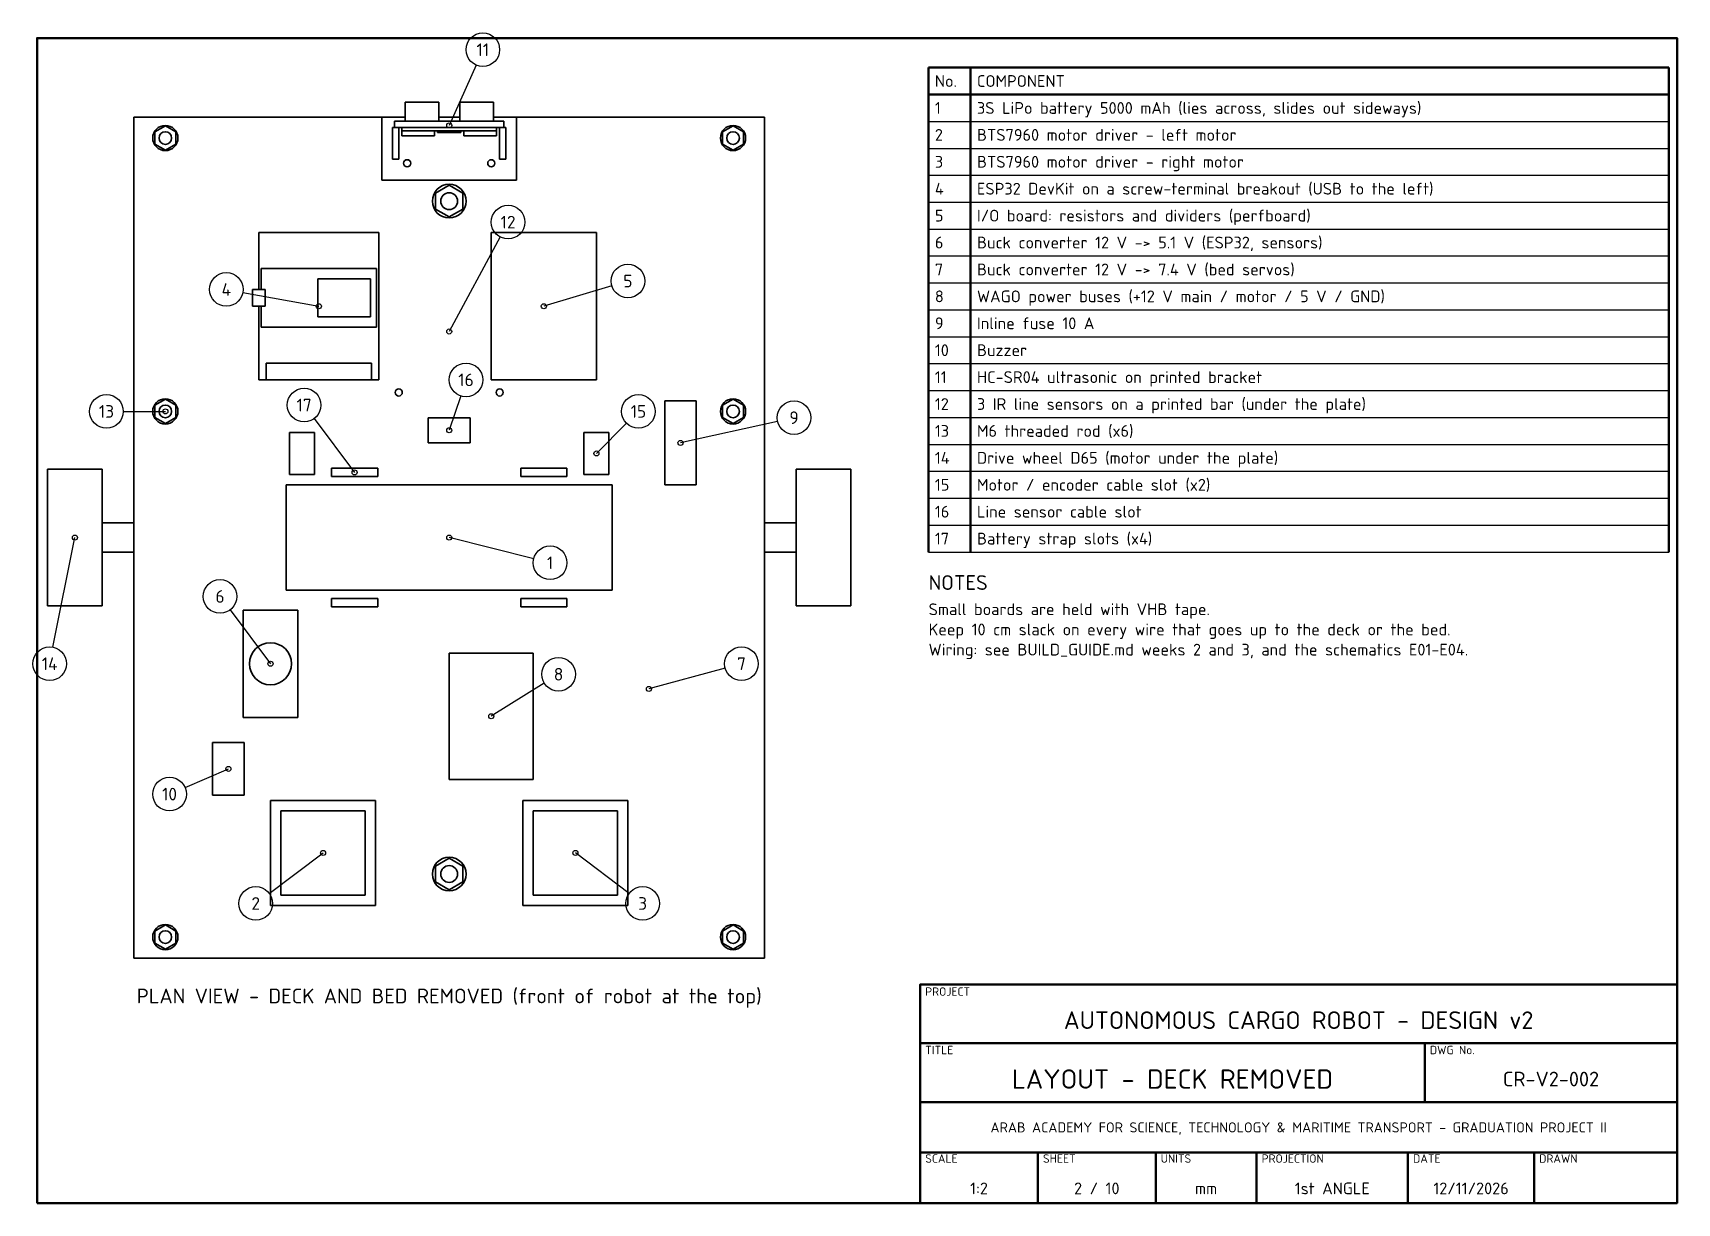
# Paper-space layout '02 LAYOUT (DECK REMOVED)' of a CAD drawing. Header units: millimetres. Extents: x 19 to 410, y 10 to 288.
# The model-space entities are those that its viewports show. They can reach past a viewport. Long polylines and large blocks are cut down to what shows.
import ezdxf
from ezdxf.enums import TextEntityAlignment as Align

# ---------------------------------------------------------------- set-up
doc = ezdxf.new("R2010")
doc.units = ezdxf.units.MM
for name, color, linetype, lineweight in [('2D-VISIBLE', 7, 'Continuous', 35), ('BALLOONS', 7, 'Continuous', 25), ('TEXT', 7, 'Continuous', 25), ('TITLEBLOCK', 7, 'Continuous', 50)]:
    doc.layers.add(name, color=color, linetype=linetype, lineweight=lineweight)
doc.layers.add('VIEWPORTS', color=8, linetype='Continuous', lineweight=13, plot=False)
doc.styles.add('ISO', font='isocpeur.ttf')

msp = doc.modelspace()

# ---------------------------------------------------------------- linework, layer by layer
at = {"layer": '2D-VISIBLE'}
for p, q in [((4485, 237.5), (4485, 246.5)), ((4501, 246.5), (4501, 237.5)), ((4511, 237.5), (4511, 246.5)), ((4527, 246.5), (4527, 237.5)), ((4356, -160.5), (4356, 239.5)), ((4474, 239.5), (4356, 239.5)), ((4371, 235.27), (4366, 232.39)), ((4376, 232.39), (4371, 235.27)), ((4474, 209.5), (4474, 239.5)), ((4485, 239.5), (4474, 239.5)), ((4532, 237.5), (4480, 237.5)), ((4480, 234.5), (4480, 237.5)), ((4511, 239.5), (4501, 239.5)), ((4538, 239.5), (4527, 239.5)), ((4532, 234.5), (4532, 237.5)), ((4656, 239.5), (4538, 239.5)), ((4538, 209.5), (4538, 239.5)), ((4641, 235.27), (4636, 232.39)), ((4646, 232.39), (4641, 235.27)), ((4656, -160.5), (4656, 239.5)), ((4366, 232.39), (4366, 226.61)), ((4376, 226.61), (4376, 232.39)), ((4480, 234.5), (4479, 234.5)), ((4479, 234.5), (4479, 219.5)), ((4532, 234.5), (4480, 234.5)), ((4482, 234.5), (4482, 219.5)), ((4483.5, 232.9), (4483.5, 234.5)), ((4483.5, 230.5), (4483.5, 232.9)), ((4528.5, 232.9), (4483.5, 232.9)), ((4499, 230.5), (4483.5, 230.5)), ((4499, 230.5), (4499, 232.9)), ((4500.5, 232.2), (4500.5, 232.9)), ((4511.5, 232.2), (4500.5, 232.2)), ((4511.5, 232.2), (4511.5, 232.9)), ((4513, 230.5), (4513, 232.9)), ((4528.5, 230.5), (4513, 230.5)), ((4528.5, 232.9), (4528.5, 234.5)), ((4528.5, 230.5), (4528.5, 232.9)), ((4530, 234.5), (4530, 219.5)), ((4533, 234.5), (4532, 234.5)), ((4533, 234.5), (4533, 219.5)), ((4636, 232.39), (4636, 226.61)), ((4646, 226.61), (4646, 232.39)), ((4366, 226.61), (4371, 223.73)), ((4371, 223.73), (4376, 226.61)), ((4482, 219.5), (4479, 219.5)), ((4533, 219.5), (4530, 219.5)), ((4636, 226.61), (4641, 223.73)), ((4641, 223.73), (4646, 226.61)), ((4538, 209.5), (4474, 209.5)), ((4506, 207.01), (4499.5, 203.25)), ((4512.5, 203.25), (4506, 207.01)), ((4499.5, 203.25), (4499.5, 195.75)), ((4499.5, 195.75), (4506, 191.99)), ((4506, 191.99), (4512.5, 195.75)), ((4512.5, 195.75), (4512.5, 203.25)), ((4472.5, 184.5), (4415.5, 184.5)), ((4415.5, 157.5), (4415.5, 184.5)), ((4472.5, 114.5), (4472.5, 184.5)), ((4576, 184.5), (4526, 184.5)), ((4526, 114.5), (4526, 184.5)), ((4576, 114.5), (4576, 184.5)), ((4471.5, 167.5), (4416.5, 167.5)), ((4416.5, 157.5), (4416.5, 167.5)), ((4471.5, 139.5), (4471.5, 167.5)), ((4418.5, 157.5), (4412.5, 157.5)), ((4412.5, 149.5), (4412.5, 157.5)), ((4418.5, 149.5), (4418.5, 157.5)), ((4468.5, 162.5), (4443.5, 162.5)), ((4443.5, 144.5), (4443.5, 162.5)), ((4468.5, 144.5), (4468.5, 162.5)), ((4418.5, 149.5), (4412.5, 149.5)), ((4415.5, 114.5), (4415.5, 149.5)), ((4416.5, 139.5), (4416.5, 149.5)), ((4468.5, 144.5), (4443.5, 144.5)), ((4471.5, 139.5), (4416.5, 139.5)), ((4469, 122.5), (4419, 122.5)), ((4419, 114.5), (4419, 122.5)), ((4469, 114.5), (4469, 122.5)), ((4419, 114.5), (4415.5, 114.5)), ((4469, 114.5), (4419, 114.5)), ((4472.5, 114.5), (4469, 114.5)), ((4576, 114.5), (4526, 114.5)), ((4371, 105.27), (4366, 102.39)), ((4366, 102.39), (4366, 96.61)), ((4376, 102.39), (4371, 105.27)), ((4376, 96.61), (4376, 102.39)), ((4623.5, 104.5), (4608.5, 104.5)), ((4608.5, 64.5), (4608.5, 104.5)), ((4623.5, 64.5), (4623.5, 104.5)), ((4641, 105.27), (4636, 102.39)), ((4636, 102.39), (4636, 96.61)), ((4646, 102.39), (4641, 105.27)), ((4646, 96.61), (4646, 102.39)), ((4366, 96.61), (4371, 93.73)), ((4371, 93.73), (4376, 96.61)), ((4516, 96.5), (4496, 96.5)), ((4496, 96.5), (4496, 84.5)), ((4516, 96.5), (4516, 84.5)), ((4636, 96.61), (4641, 93.73)), ((4641, 93.73), (4646, 96.61)), ((4442, 89.5), (4430, 89.5)), ((4430, 89.5), (4430, 69.5)), ((4442, 89.5), (4442, 69.5)), ((4582, 89.5), (4570, 89.5)), ((4570, 89.5), (4570, 69.5)), ((4582, 89.5), (4582, 69.5)), ((4516, 84.5), (4496, 84.5)), ((4341, 72), (4315, 72)), ((4472, 72.5), (4450, 72.5)), ((4450, 72.5), (4450, 68.5)), ((4472, 72.5), (4472, 68.5)), ((4562, 72.5), (4540, 72.5)), ((4540, 72.5), (4540, 68.5)), ((4562, 72.5), (4562, 68.5)), ((4697, 72), (4671, 72)), ((4583.5, 64.5), (4428.5, 64.5)), ((4428.5, 14.5), (4428.5, 64.5)), ((4442, 69.5), (4430, 69.5)), ((4472, 68.5), (4450, 68.5)), ((4562, 68.5), (4540, 68.5)), ((4582, 69.5), (4570, 69.5)), ((4583.5, 14.5), (4583.5, 64.5)), ((4623.5, 64.5), (4608.5, 64.5)), ((4356, 46.5), (4341, 46.5)), ((4656, 46.5), (4671, 46.5)), ((4341, 32.5), (4356, 32.5)), ((4671, 32.5), (4656, 32.5)), ((4583.5, 14.5), (4428.5, 14.5)), ((4472, 10.5), (4450, 10.5)), ((4450, 10.5), (4450, 6.5)), ((4472, 10.5), (4472, 6.5)), ((4562, 10.5), (4540, 10.5)), ((4540, 10.5), (4540, 6.5)), ((4562, 10.5), (4562, 6.5)), ((4315, 7), (4341, 7)), ((4434, 5), (4408, 5)), ((4408, -46), (4408, 5)), ((4434, -46), (4434, 5)), ((4472, 6.5), (4450, 6.5)), ((4562, 6.5), (4540, 6.5)), ((4671, 7), (4697, 7)), ((4546, -15.5), (4506, -15.5)), ((4506, -75.5), (4506, -15.5)), ((4546, -75.5), (4546, -15.5)), ((4434, -46), (4408, -46)), ((4408.5, -58), (4393.5, -58)), ((4393.5, -83), (4393.5, -58)), ((4408.5, -83), (4408.5, -58)), ((4546, -75.5), (4506, -75.5)), ((4408.5, -83), (4393.5, -83)), ((4471, -85.5), (4421, -85.5)), ((4421, -135.5), (4421, -85.5)), ((4471, -135.5), (4471, -85.5)), ((4591, -85.5), (4541, -85.5)), ((4541, -135.5), (4541, -85.5)), ((4591, -135.5), (4591, -85.5)), ((4466, -90.5), (4426, -90.5)), ((4426, -130.5), (4426, -90.5)), ((4466, -130.5), (4466, -90.5)), ((4586, -90.5), (4546, -90.5)), ((4546, -130.5), (4546, -90.5)), ((4586, -130.5), (4586, -90.5)), ((4506, -112.99), (4499.5, -116.75)), ((4499.5, -116.75), (4499.5, -124.25)), ((4512.5, -116.75), (4506, -112.99)), ((4512.5, -124.25), (4512.5, -116.75)), ((4499.5, -124.25), (4506, -128.01)), ((4506, -128.01), (4512.5, -124.25)), ((4466, -130.5), (4426, -130.5)), ((4586, -130.5), (4546, -130.5)), ((4471, -135.5), (4421, -135.5)), ((4591, -135.5), (4541, -135.5)), ((4371, -144.73), (4366, -147.61)), ((4366, -147.61), (4366, -153.39)), ((4376, -147.61), (4371, -144.73)), ((4376, -153.39), (4376, -147.61)), ((4641, -144.73), (4636, -147.61)), ((4636, -147.61), (4636, -153.39)), ((4646, -147.61), (4641, -144.73)), ((4646, -153.39), (4646, -147.61)), ((4366, -153.39), (4371, -156.27)), ((4371, -156.27), (4376, -153.39)), ((4636, -153.39), (4641, -156.27)), ((4641, -156.27), (4646, -153.39)), ((4656, -160.5), (4356, -160.5))]:
    msp.add_line(p, q, dxfattribs=at)
for points in [[(4485, 246.5), (4485.5, 246.5), (4486, 246.5), (4486.5, 246.5), (4487, 246.5), (4487.5, 246.5), (4488, 246.5), (4488.5, 246.5), (4489, 246.5), (4489.5, 246.5), (4490, 246.5), (4490.5, 246.5), (4491, 246.5), (4491.5, 246.5), (4492, 246.5), (4492.5, 246.5), (4493, 246.5), (4493.5, 246.5), (4494, 246.5), (4494.5, 246.5), (4495, 246.5), (4495.5, 246.5), (4496, 246.5), (4496.5, 246.5), (4497, 246.5), (4497.5, 246.5), (4498, 246.5), (4498.5, 246.5), (4499, 246.5), (4499.5, 246.5), (4500, 246.5), (4500.5, 246.5), (4501, 246.5)], [(4511, 246.5), (4511.5, 246.5), (4512, 246.5), (4512.5, 246.5), (4513, 246.5), (4513.5, 246.5), (4514, 246.5), (4514.5, 246.5), (4515, 246.5), (4515.5, 246.5), (4516, 246.5), (4516.5, 246.5), (4517, 246.5), (4517.5, 246.5), (4518, 246.5), (4518.5, 246.5), (4519, 246.5), (4519.5, 246.5), (4520, 246.5), (4520.5, 246.5), (4521, 246.5), (4521.5, 246.5), (4522, 246.5), (4522.5, 246.5), (4523, 246.5), (4523.5, 246.5), (4524, 246.5), (4524.5, 246.5), (4525, 246.5), (4525.5, 246.5), (4526, 246.5), (4526.5, 246.5), (4527, 246.5)], [(4315, 7), (4315, 9.03), (4315, 11.06), (4315, 13.09), (4315, 15.12), (4315, 17.16), (4315, 19.19), (4315, 21.22), (4315, 23.25), (4315, 25.28), (4315, 27.31), (4315, 29.34), (4315, 31.37), (4315, 33.41), (4315, 35.44), (4315, 37.47), (4315, 39.5), (4315, 41.53), (4315, 43.56), (4315, 45.59), (4315, 47.62), (4315, 49.66), (4315, 51.69), (4315, 53.72), (4315, 55.75), (4315, 57.78), (4315, 59.81), (4315, 61.84), (4315, 63.87), (4315, 65.91), (4315, 67.94), (4315, 69.97), (4315, 72)], [(4341, 7), (4341, 9.03), (4341, 11.06), (4341, 13.09), (4341, 15.12), (4341, 17.16), (4341, 19.19), (4341, 21.22), (4341, 23.25), (4341, 25.28), (4341, 27.31), (4341, 29.34), (4341, 31.37), (4341, 33.41), (4341, 35.44), (4341, 37.47), (4341, 39.5), (4341, 41.53), (4341, 43.56), (4341, 45.59), (4341, 47.62), (4341, 49.66), (4341, 51.69), (4341, 53.72), (4341, 55.75), (4341, 57.78), (4341, 59.81), (4341, 61.84), (4341, 63.87), (4341, 65.91), (4341, 67.94), (4341, 69.97), (4341, 72)], [(4671, 7), (4671, 9.03), (4671, 11.06), (4671, 13.09), (4671, 15.12), (4671, 17.16), (4671, 19.19), (4671, 21.22), (4671, 23.25), (4671, 25.28), (4671, 27.31), (4671, 29.34), (4671, 31.37), (4671, 33.41), (4671, 35.44), (4671, 37.47), (4671, 39.5), (4671, 41.53), (4671, 43.56), (4671, 45.59), (4671, 47.62), (4671, 49.66), (4671, 51.69), (4671, 53.72), (4671, 55.75), (4671, 57.78), (4671, 59.81), (4671, 61.84), (4671, 63.87), (4671, 65.91), (4671, 67.94), (4671, 69.97), (4671, 72)], [(4697, 7), (4697, 9.03), (4697, 11.06), (4697, 13.09), (4697, 15.12), (4697, 17.16), (4697, 19.19), (4697, 21.22), (4697, 23.25), (4697, 25.28), (4697, 27.31), (4697, 29.34), (4697, 31.37), (4697, 33.41), (4697, 35.44), (4697, 37.47), (4697, 39.5), (4697, 41.53), (4697, 43.56), (4697, 45.59), (4697, 47.62), (4697, 49.66), (4697, 51.69), (4697, 53.72), (4697, 55.75), (4697, 57.78), (4697, 59.81), (4697, 61.84), (4697, 63.87), (4697, 65.91), (4697, 67.94), (4697, 69.97), (4697, 72)]]:
    msp.add_lwpolyline(points, dxfattribs=at)
for centre, radius in [((4371, 229.5), 6), ((4641, 229.5), 6), ((4371, 229.5), 3), ((4641, 229.5), 3), ((4486, 217.5), 1.7), ((4526, 217.5), 1.7), ((4506, 199.5), 8), ((4506, 199.5), 4), ((4482, 108.5), 1.7), ((4530, 108.5), 1.7), ((4371, 99.5), 6), ((4371, 99.5), 3), ((4641, 99.5), 6), ((4641, 99.5), 3), ((4421, -20.5), 10), ((4506, -120.5), 8), ((4506, -120.5), 4), ((4371, -150.5), 6), ((4371, -150.5), 3), ((4641, -150.5), 6), ((4641, -150.5), 3)]:
    msp.add_circle(centre, radius, dxfattribs=at)

psp = doc.layouts.new('02 LAYOUT (DECK REMOVED)')

# ---------------------------------------------------------------- linework, layer by layer
at = {"layer": 'BALLOONS'}
for p, q in [((124.38, 280.59), (118, 266.25)), ((130.1, 239.73), (118, 217.25)), ((156.67, 228.1), (140.5, 223.25)), ((68.94, 226.53), (87, 223.25)), ((120.74, 201.96), (118, 193.75)), ((40.5, 198.25), (50.5, 198.25)), ((85.9, 196.55), (95.5, 183.75)), ((196.1, 195.88), (173, 190.75)), ((160.17, 195.42), (153, 188.25)), ((23.78, 142.17), (29, 168.25)), ((138.12, 163.22), (118, 168.25)), ((65.9, 151.05), (75.5, 138.25)), ((183.64, 137.2), (165.5, 132.25)), ((140.61, 133.63), (128, 125.75)), ((55.18, 108.83), (65.5, 113.25)), ((75.2, 83.65), (88, 93.25)), ((160.8, 83.65), (148, 93.25))]:
    psp.add_line(p, q, dxfattribs=at)
for centre, radius in [((126, 284.25), 4), ((118, 266.25), 0.6), ((132, 243.25), 4), ((65, 227.25), 4), ((160.5, 229.25), 4), ((87, 223.25), 0.6), ((140.5, 223.25), 0.6), ((118, 217.25), 0.6), ((122, 205.75), 4), ((83.5, 199.75), 4), ((36.5, 198.25), 4), ((163, 198.25), 4), ((200, 196.75), 4), ((50.5, 198.25), 0.6), ((118, 193.75), 0.6), ((153, 188.25), 0.6), ((173, 190.75), 0.6), ((95.5, 183.75), 0.6), ((29, 168.25), 0.6), ((118, 168.25), 0.6), ((142, 162.25), 4), ((63.5, 154.25), 4), ((23, 138.25), 4), ((187.5, 138.25), 4), ((75.5, 138.25), 0.6), ((144, 135.75), 4), ((165.5, 132.25), 0.6), ((128, 125.75), 0.6), ((65.5, 113.25), 0.6), ((51.5, 107.25), 4), ((88, 93.25), 0.6), ((148, 93.25), 0.6), ((72, 81.25), 4), ((164, 81.25), 4)]:
    psp.add_circle(centre, radius, dxfattribs=at)
at = {"layer": 'TEXT'}
for p, q in [((232, 267.2), (408, 267.2)), ((232, 260.8), (408, 260.8)), ((232, 254.4), (408, 254.4)), ((232, 248), (408, 248)), ((232, 241.6), (408, 241.6)), ((232, 235.2), (408, 235.2)), ((232, 228.8), (408, 228.8)), ((232, 222.4), (408, 222.4)), ((232, 216), (408, 216)), ((232, 209.6), (408, 209.6)), ((232, 203.2), (408, 203.2)), ((232, 196.8), (408, 196.8)), ((232, 190.4), (408, 190.4)), ((232, 184), (408, 184)), ((232, 177.6), (408, 177.6)), ((232, 171.2), (408, 171.2)), ((232, 164.8), (408, 164.8))]:
    psp.add_line(p, q, dxfattribs=at)
at = {"layer": 'TITLEBLOCK'}
for p, q in [((232, 280), (408, 280)), ((232, 280), (232, 164.8)), ((242, 280), (242, 164.8)), ((408, 280), (408, 164.8)), ((232, 273.6), (408, 273.6)), ((230, 48), (410, 48)), ((350, 34), (350, 48)), ((230, 34), (410, 34)), ((230, 22), (410, 22)), ((258, 10), (258, 22)), ((286, 10), (286, 22)), ((310, 10), (310, 22)), ((346, 10), (346, 22)), ((376, 10), (376, 22))]:
    psp.add_line(p, q, dxfattribs=at)
for points in [[(20, 10), (410, 10), (410, 287), (20, 287)], [(230, 10), (410, 10), (410, 62), (230, 62)]]:
    psp.add_lwpolyline(points, close=True, dxfattribs=at)

# ---------------------------------------------------------------- texts
at = {"layer": 'BALLOONS', "style": 'ISO'}
for s, p in [('11', (126, 284.25)), ('12', (132, 243.25)), ('5', (160.5, 229.25)), ('4', (65, 227.25)), ('16', (122, 205.75)), ('13', (36.5, 198.25)), ('17', (83.5, 199.75)), ('15', (163, 198.25)), ('9', (200, 196.75)), ('1', (142, 162.25)), ('6', (63.5, 154.25)), ('14', (23, 138.25)), ('8', (144, 135.75)), ('7', (187.5, 138.25)), ('10', (51.5, 107.25)), ('2', (72, 81.25)), ('3', (164, 81.25))]:
    psp.add_text(s, height=3, dxfattribs=at).set_placement(p, align=Align.MIDDLE_CENTER)
at = {"layer": 'TEXT', "style": 'ISO'}
for s, height, p in [('No.', 2.8, (233.5, 275.4)), ('COMPONENT', 2.8, (243.5, 275.4)), ('1', 2.8, (233.5, 269)), ('3S LiPo battery 5000 mAh (lies across, slides out sideways)', 2.8, (243.5, 269)), ('2', 2.8, (233.5, 262.6)), ('BTS7960 motor driver - left motor', 2.8, (243.5, 262.6)), ('3', 2.8, (233.5, 256.2)), ('BTS7960 motor driver - right motor', 2.8, (243.5, 256.2)), ('4', 2.8, (233.5, 249.8)), ('ESP32 DevKit on a screw-terminal breakout (USB to the left)', 2.8, (243.5, 249.8)), ('I/O board: resistors and dividers (perfboard)', 2.8, (243.5, 243.4)), ('5', 2.8, (233.5, 243.4)), ('6', 2.8, (233.5, 237)), ('Buck converter 12 V -> 5.1 V (ESP32, sensors)', 2.8, (243.5, 237)), ('7', 2.8, (233.5, 230.6)), ('Buck converter 12 V -> 7.4 V (bed servos)', 2.8, (243.5, 230.6)), ('8', 2.8, (233.5, 224.2)), ('WAGO power buses (+12 V main / motor / 5 V / GND)', 2.8, (243.5, 224.2)), ('9', 2.8, (233.5, 217.8)), ('Inline fuse 10 A', 2.8, (243.5, 217.8)), ('10', 2.8, (233.5, 211.4)), ('Buzzer', 2.8, (243.5, 211.4)), ('11', 2.8, (233.5, 205)), ('HC-SR04 ultrasonic on printed bracket', 2.8, (243.5, 205)), ('12', 2.8, (233.5, 198.6)), ('3 IR line sensors on a printed bar (under the plate)', 2.8, (243.5, 198.6)), ('13', 2.8, (233.5, 192.2)), ('M6 threaded rod (x6)', 2.8, (243.5, 192.2)), ('14', 2.8, (233.5, 185.8)), ('Drive wheel D65 (motor under the plate)', 2.8, (243.5, 185.8)), ('15', 2.8, (233.5, 179.4)), ('Motor / encoder cable slot (x2)', 2.8, (243.5, 179.4)), ('16', 2.8, (233.5, 173)), ('Line sensor cable slot', 2.8, (243.5, 173)), ('17', 2.8, (233.5, 166.6)), ('Battery strap slots (x4)', 2.8, (243.5, 166.6)), ('NOTES', 3.5, (232, 155.8)), ('Small boards are held with VHB tape.', 2.8, (232, 149.8)), ('Keep 10 cm slack on every wire that goes up to the deck or the bed.', 2.8, (232, 145)), ('Wiring: see BUILD_GUIDE.md weeks 2 and 3, and the schematics E01-E04.', 2.8, (232, 140.2)), ('PROJECT', 2, (231.2, 59.3)), ('TITLE', 2, (231.2, 45.4)), ('DWG No.', 2, (351.2, 45.4)), ('SCALE', 2, (231.2, 19.6)), ('SHEET', 2, (259.2, 19.6)), ('UNITS', 2, (287.2, 19.6)), ('PROJECTION', 2, (311.2, 19.6)), ('DATE', 2, (347.2, 19.6)), ('DRAWN', 2, (377.2, 19.6))]:
    psp.add_text(s, height=height, dxfattribs=at).set_placement(p)
for s, height, p in [('PLAN VIEW - DECK AND BED REMOVED (front of robot at the top)', 3.5, (118, 59.25)), ('AUTONOMOUS CARGO ROBOT - DESIGN v2', 4.2, (320, 53.5)), ('LAYOUT - DECK REMOVED', 4.6, (290, 39.5)), ('CR-V2-002', 3.5, (380, 39.5)), ('ARAB ACADEMY FOR SCIENCE, TECHNOLOGY & MARITIME TRANSPORT - GRADUATION PROJECT II', 2.4, (320, 28)), ('1:2', 2.8, (244, 13.5)), ('2 / 10', 2.8, (272, 13.5)), ('mm', 2.8, (298, 13.5)), ('1st ANGLE', 2.8, (328, 13.5)), ('12/11/2026', 2.8, (361, 13.5))]:
    psp.add_text(s, height=height, dxfattribs=at).set_placement(p, align=Align.MIDDLE_CENTER)

# ---------------------------------------------------------------- viewports
at = {"layer": 'VIEWPORTS'}
psp.add_viewport(center=(215, 148.5), size=(390, 277), view_center_point=(4700, 0), view_height=554, dxfattribs=at)

doc.saveas('drawing.dxf')
